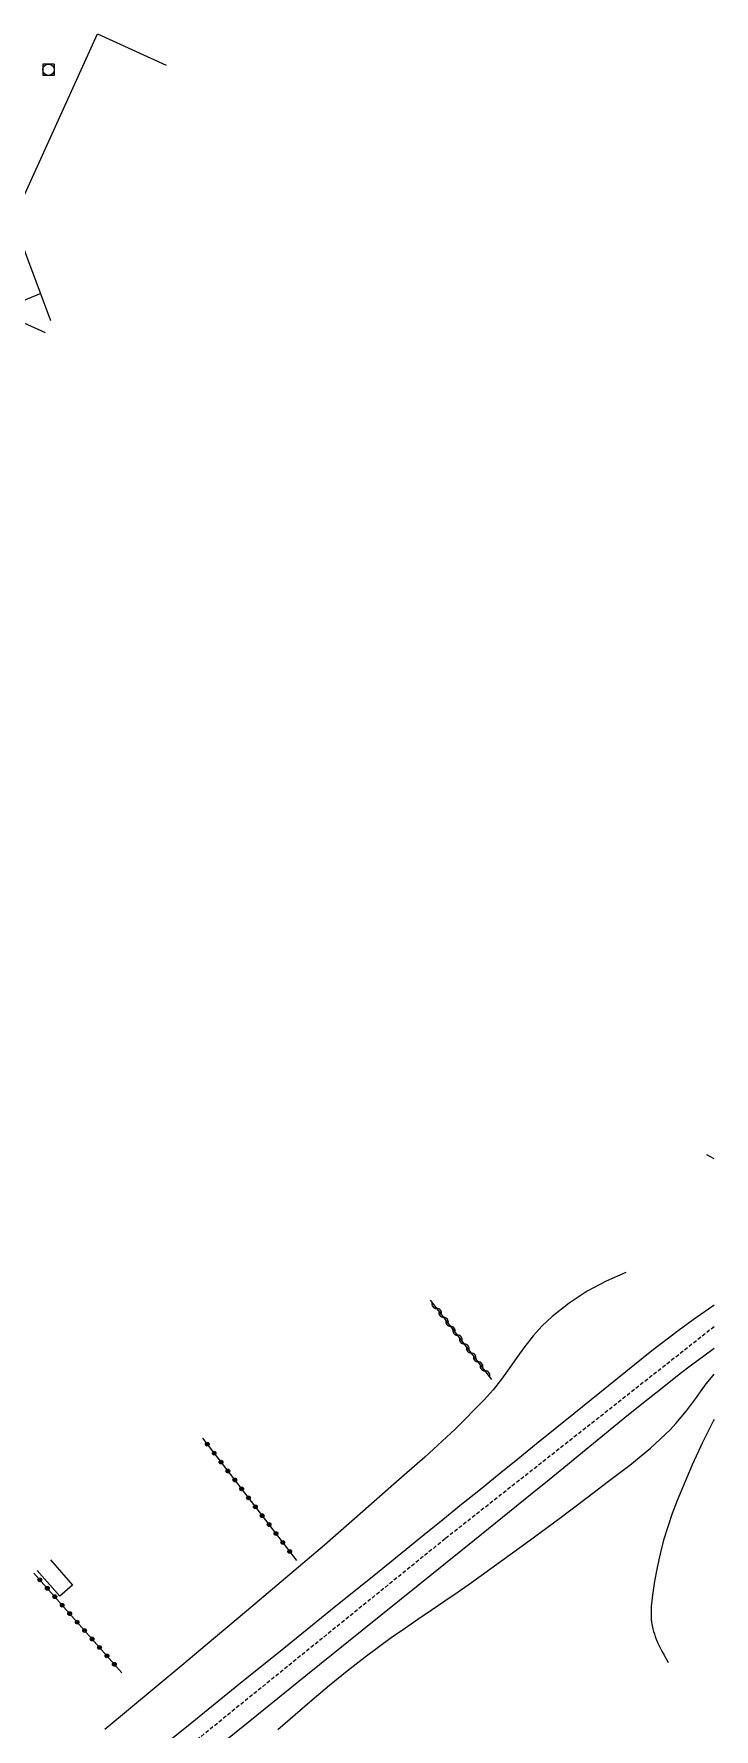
# Model space of a CAD drawing. Header units: millimetres. Extents: x 146998 to 148000, y 143999 to 145000.
# Drawn here: x 147909.5 to 148000, y 144551.9 to 144777.6 of the extents above; entities that cross this region are included whole.
import ezdxf

# ---------------------------------------------------------------- set-up
doc = ezdxf.new("R2010")
doc.units = ezdxf.units.MM
doc.linetypes.add('DASHED', pattern=[0.75, 0.5, -0.25])
doc.layers.get('0').update_dxf_attribs({"linetype": 'CONTINUOUS'})
for name, color, linetype in [('W0001', 6, 'DASHED'), ('W0008', 7, 'CONTINUOUS'), ('W0017', 7, 'CONTINUOUS'), ('W0101', 7, 'CONTINUOUS'), ('W0104', 1, 'CONTINUOUS'), ('W0211', 2, 'CONTINUOUS'), ('W0310', 3, 'CONTINUOUS'), ('W0323', 7, 'CONTINUOUS'), ('W0333', 7, 'CONTINUOUS'), ('W0420', 7, 'CONTINUOUS')]:
    doc.layers.add(name, color=color, linetype=linetype)

# ---------------------------------------------------------------- blocks, each defined once
blk = doc.blocks.new('T420')
for p, q in [((0.75, 0.75), (-0.75, 0.75)), ((-0.75, 0.75), (-0.75, -0.75)), ((0.75, 0.75), (0.75, -0.75)), ((0.75, -0.75), (-0.75, -0.75))]:
    blk.add_line(p, q)
blk.add_ellipse((0, 0), major_axis=(-0.53, 0.53), ratio=1, start_param=3.926991, end_param=10.210176)
blk = doc.blocks.new('t323o')
at = {"color": 0, "linetype": 'Continuous'}
for radius in [0.25, 0.15]:
    blk.add_circle((0, 0), radius, dxfattribs=at)
blk = doc.blocks.new('t310o')
at = {"color": 0, "linetype": 'Continuous'}
for centre, start, end in [((-0.5, 0.38), 216.8699, 323.1304), ((0.5, -0.37), 36.8699, 143.1303)]:
    blk.add_arc(centre, 0.625, start, end, dxfattribs=at)

msp = doc.modelspace()

# ---------------------------------------------------------------- linework, layer by layer
at = {"layer": 'W0001'}
msp.add_lwpolyline([(148000, 144605.5), (147964.2, 144577.27), (147913.72, 144536.36), (147897.1, 144522.74), (147869.54, 144500.51), (147857.06, 144491.03), (147841.66, 144481.06), (147830.41, 144473.58), (147826.21, 144472.28), (147821.48, 144471.73), (147816, 144472.02), (147809.99, 144473.52), (147801.09, 144478.72), (147783.35, 144489.85), (147769.6, 144499.59)], dxfattribs=at)
at = {"layer": 'W0008'}
for points in [[(148000, 144608.37), (147999.24, 144607.86), (147997.23, 144606.43), (147995.24, 144604.98), (147991.71, 144602.29), (147988.24, 144599.52), (147984.8, 144596.72), (147981.35, 144593.93), (147978.85, 144591.93), (147976.36, 144589.91), (147973.87, 144587.9), (147971.38, 144585.88), (147968.9, 144583.86), (147966.41, 144581.84), (147963.92, 144579.82), (147961.43, 144577.8), (147955.2, 144572.76), (147948.97, 144567.72), (147942.74, 144562.69), (147936.51, 144557.65), (147930.28, 144552.61), (147924.05, 144547.57)], [(147910.29, 144530.56), (147911.67, 144531.67), (147913.04, 144532.78), (147914.41, 144533.88), (147915.79, 144534.99), (147923.26, 144541.01), (147930.74, 144547.03), (147938.21, 144553.06), (147945.69, 144559.08), (147953.16, 144565.1), (147960.64, 144571.12), (147968.11, 144577.15), (147975.58, 144583.18), (147978.05, 144585.18), (147980.51, 144587.19), (147982.97, 144589.21), (147985.43, 144591.23), (147987.9, 144593.24), (147990.37, 144595.23), (147992.86, 144597.22), (147995.37, 144599.18), (147996.99, 144600.43), (147998.63, 144601.66), (148000, 144602.67)]]:
    msp.add_lwpolyline(points, dxfattribs=at)
at = {"layer": 'W0017'}
for points in [[(147911.04, 144737.84), (147891.47, 144746.65), (147890.47, 144747.21), (147887.65, 144750.06)], [(148000, 144593.16), (147999.94, 144593.05), (147998.46, 144590.1), (147997.08, 144587.11), (147995.78, 144584.08), (147995.08, 144582.37), (147994.42, 144580.64), (147993.83, 144578.89), (147993.29, 144577.12), (147992.82, 144575.3), (147992.42, 144573.47), (147992.08, 144571.62), (147991.8, 144569.77), (147991.71, 144569.03), (147991.65, 144568.28), (147991.61, 144567.54), (147991.61, 144566.79), (147991.62, 144566.63), (147991.64, 144566.47), (147991.66, 144566.32), (147991.68, 144566.16), (147991.71, 144565.95), (147991.75, 144565.73), (147991.8, 144565.52), (147991.85, 144565.31), (147991.94, 144564.96), (147992.05, 144564.61), (147992.16, 144564.27), (147992.3, 144563.93), (147992.53, 144563.39), (147992.79, 144562.86), (147993.06, 144562.33), (147993.34, 144561.81), (147993.62, 144561.3), (147993.89, 144560.8)]]:
    msp.add_lwpolyline(points, dxfattribs=at)
at = {"layer": 'W0101'}
msp.add_lwpolyline([(147911.76, 144739.44), (147906.73, 144752.86), (147917.95, 144777.62), (147927.1, 144773.45)], dxfattribs=at)
at = {"layer": 'W0104'}
msp.add_lwpolyline([(147911.7, 144574.48), (147914.63, 144571.11), (147912.93, 144569.63), (147909.94, 144573.07)], dxfattribs=at)
at = {"layer": 'W0211'}
for points in [[(148000, 144627.86), (147999.04, 144628.38)], [(147988.25, 144612.72), (147985.62, 144611.59), (147983.09, 144610.23), (147980.7, 144608.66), (147978.45, 144606.88), (147977.14, 144605.63), (147975.94, 144604.29), (147974.83, 144602.88), (147973.77, 144601.42), (147972.74, 144599.97), (147971.7, 144598.52), (147970.6, 144597.11), (147969.41, 144595.77), (147965.55, 144591.87), (147961.51, 144588.16), (147957.39, 144584.54), (147953.28, 144580.93), (147948.15, 144576.45), (147942.97, 144572.03), (147937.77, 144567.65), (147932.56, 144563.27), (147929.16, 144560.41), (147925.75, 144557.56), (147922.33, 144554.72), (147918.91, 144551.89)], [(147941.97, 144551.89), (147944.25, 144553.87), (147946.54, 144555.84), (147948.84, 144557.78), (147951.18, 144559.7), (147953.55, 144561.56), (147955.28, 144562.86), (147957.03, 144564.12), (147958.8, 144565.36), (147960.59, 144566.58), (147962.37, 144567.79), (147964.16, 144569.01), (147965.94, 144570.23), (147967.7, 144571.48), (147971.58, 144574.26), (147975.46, 144577.06), (147979.31, 144579.89), (147983.11, 144582.78), (147985.94, 144584.94), (147988.77, 144587.1), (147991.53, 144589.36), (147994.14, 144591.8), (147994.9, 144592.61), (147995.62, 144593.46), (147996.31, 144594.33), (147996.98, 144595.22), (147997.64, 144596.11), (147998.3, 144597), (147998.96, 144597.89), (147999.65, 144598.76), (148000, 144599.19)]]:
    msp.add_lwpolyline(points, dxfattribs=at)
at = {"layer": 'W0310'}
msp.add_lwpolyline([(147970.44, 144598.47), (147962.26, 144609.03)], dxfattribs=at)
at = {"layer": 'W0323'}
for points in [[(147931.93, 144590.69), (147944.45, 144574.41)], [(147921.19, 144559.44), (147909.5, 144572.71)]]:
    msp.add_lwpolyline(points, dxfattribs=at)
at = {"layer": 'W0333'}
msp.add_lwpolyline([(147910.4, 144743.07), (147904.68, 144740.7)], dxfattribs=at)

# ---------------------------------------------------------------- block references
at = {"layer": 'W0310', "rotation": 127.7843288237505}
for p in [(147963.09, 144607.95), (147964.01, 144606.77), (147964.93, 144605.58), (147965.85, 144604.4), (147966.77, 144603.21), (147967.69, 144602.03), (147968.61, 144600.84), (147969.52, 144599.65)]:
    msp.add_blockref('t310o', p, dxfattribs=at)
at = {"layer": 'W0323'}
for p, rotation in [((147932.56, 144589.87), 307.5568158730154), ((147933.47, 144588.68), 307.5568158730154), ((147934.39, 144587.49), 307.5568158730154), ((147935.3, 144586.3), 307.5568158730154), ((147936.22, 144585.11), 307.5568158730154), ((147937.13, 144583.92), 307.5568158730154), ((147938.05, 144582.74), 307.5568158730154), ((147938.96, 144581.55), 307.5568158730154), ((147939.87, 144580.36), 307.5568158730154), ((147940.79, 144579.17), 307.5568158730154), ((147941.7, 144577.98), 307.5568158730154), ((147942.62, 144576.79), 307.5568158730154), ((147943.53, 144575.6), 307.5568158730154), ((147910.28, 144571.82), 131.403467585977), ((147911.27, 144570.69), 131.403467585977), ((147912.27, 144569.57), 131.403467585977), ((147913.26, 144568.44), 131.403467585977), ((147914.25, 144567.32), 131.403467585977), ((147915.24, 144566.19), 131.403467585977), ((147916.23, 144565.07), 131.403467585977), ((147917.23, 144563.94), 131.403467585977), ((147918.22, 144562.82), 131.403467585977), ((147919.21, 144561.69), 131.403467585977), ((147920.2, 144560.57), 131.403467585977)]:
    msp.add_blockref('t323o', p, dxfattribs=dict(at, rotation=rotation))
at = {"layer": 'W0420'}
msp.add_blockref('T420', (147911.43, 144772.85), dxfattribs=at)

doc.saveas('drawing.dxf')
